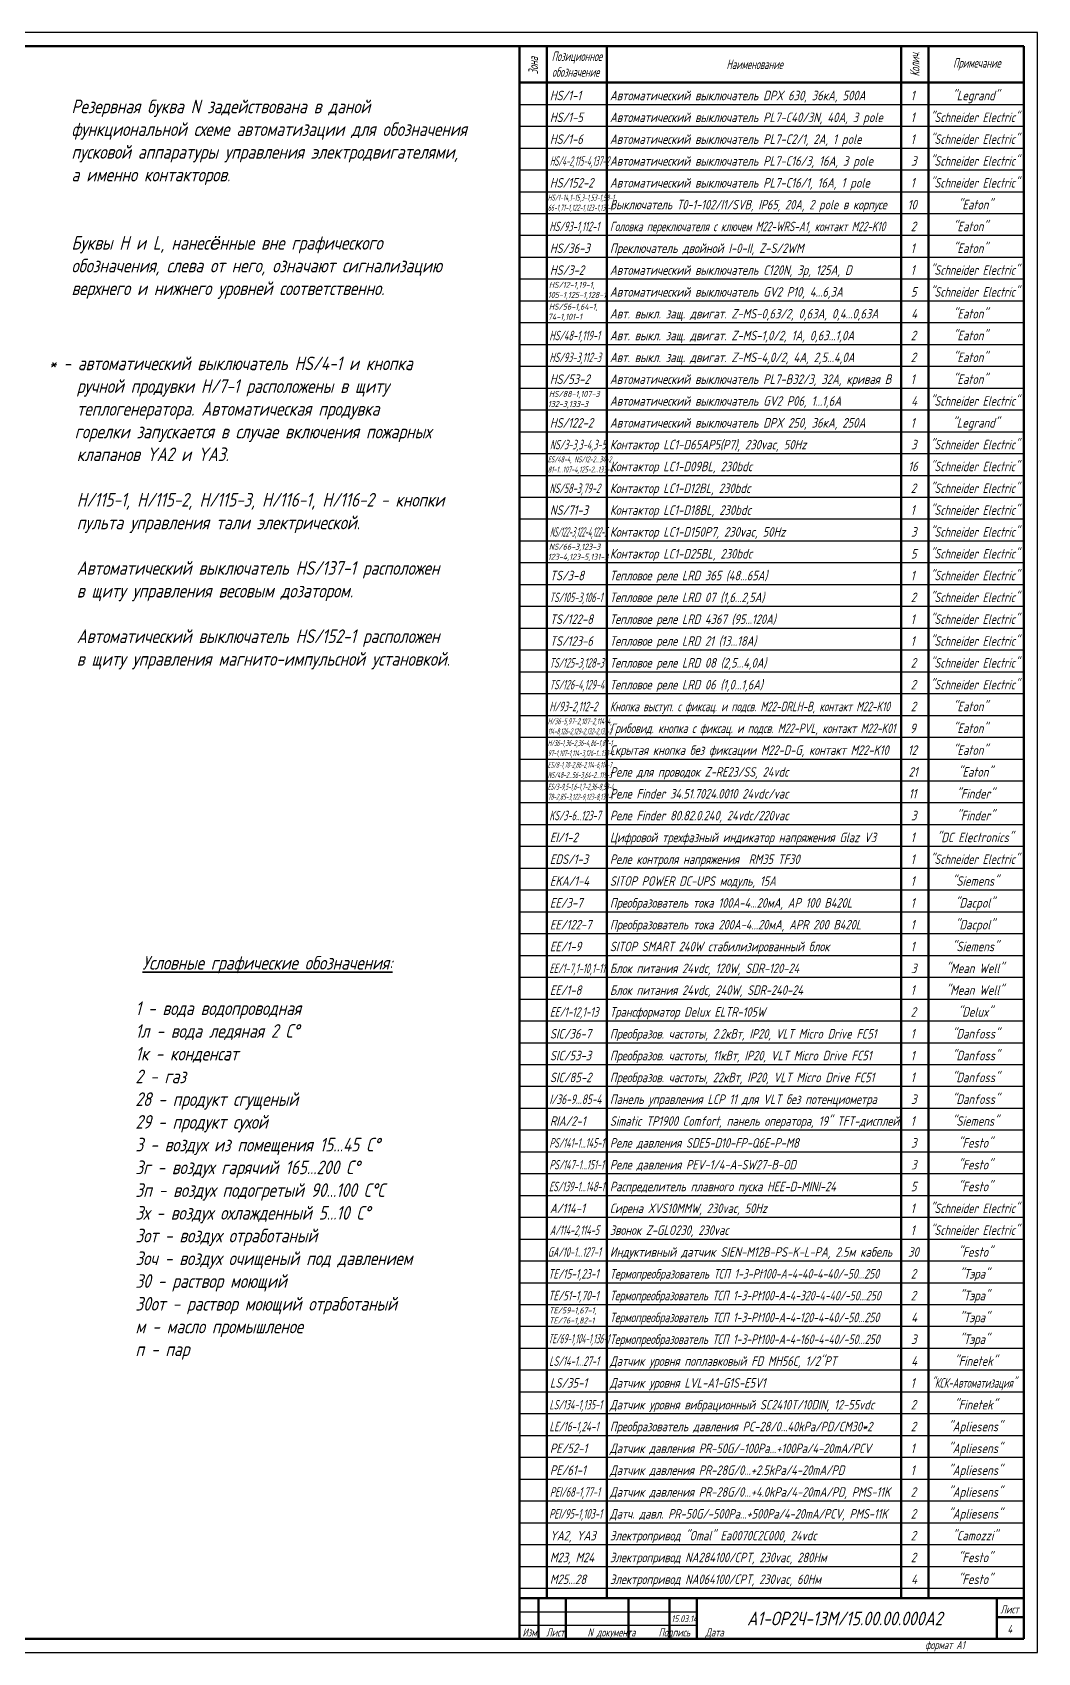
# Model space of a CAD drawing. Header units: millimetres. Extents: x 294 to 6216, y -3442 to 2720.
# Drawn here: x 4530 to 4899, y 1470 to 2064 of the extents above; entities that cross this region are included whole.
import ezdxf
from ezdxf.enums import TextEntityAlignment as Align

# ---------------------------------------------------------------- set-up
doc = ezdxf.new("R2010")
doc.units = ezdxf.units.MM
doc.header["$LTSCALE"] = 15
doc.layers.add('0.35 TEXT', color=7, linetype='Continuous', lineweight=35)
doc.layers.add('LWT 0.6', color=7, linetype='Continuous', lineweight=50)
doc.styles.add('33', font='gost.shx', dxfattribs={"width": 0.75, "oblique": 15, "height": 2.5})
doc.styles.add('34', font='gost.shx', dxfattribs={"width": 0.75, "oblique": 15, "height": 3.5})
doc.styles.add('35', font='gost.shx', dxfattribs={"width": 0.75, "oblique": 15, "height": 5})

msp = doc.modelspace()

# ---------------------------------------------------------------- linework, layer by layer
for p, q in [((4898.967, 2063.698), (4057.967, 2063.698)), ((4898.967, 1469.698), (4898.967, 2063.698)), ((4708.967, 2037.299), (4893.967, 2037.299)), ((4708.967, 2029.299), (4893.967, 2029.299)), ((4708.967, 2021.299), (4893.967, 2021.299)), ((4708.967, 2013.3), (4893.967, 2013.3)), ((4708.967, 2005.3), (4893.967, 2005.3)), ((4708.967, 2005.3), (4893.967, 2005.3)), ((4708.967, 1997.3), (4893.967, 1997.3)), ((4708.967, 1989.3), (4893.967, 1989.3)), ((4708.967, 1981.301), (4893.967, 1981.301)), ((4708.967, 1973.301), (4893.967, 1973.301)), ((4708.967, 1965.301), (4893.967, 1965.301)), ((4708.967, 1965.301), (4893.967, 1965.301)), ((4708.967, 1957.302), (4893.967, 1957.302)), ((4708.967, 1949.302), (4893.967, 1949.302)), ((4708.967, 1941.302), (4893.967, 1941.302)), ((4708.967, 1933.302), (4893.967, 1933.302)), ((4708.967, 1925.303), (4893.967, 1925.303)), ((4708.967, 1925.303), (4893.967, 1925.303)), ((4708.967, 1917.303), (4893.967, 1917.303)), ((4708.967, 1909.303), (4893.967, 1909.303)), ((4708.967, 1901.303), (4893.967, 1901.303)), ((4708.967, 1893.304), (4893.967, 1893.304)), ((4708.967, 1885.304), (4893.967, 1885.304)), ((4708.967, 1885.304), (4893.967, 1885.304)), ((4708.967, 1877.304), (4893.967, 1877.304)), ((4708.967, 1869.304), (4893.967, 1869.304)), ((4708.967, 1861.305), (4893.967, 1861.305)), ((4708.967, 1853.305), (4893.967, 1853.305)), ((4708.967, 1845.305), (4893.967, 1845.305)), ((4708.967, 1845.305), (4893.967, 1845.305)), ((4708.967, 1837.305), (4893.967, 1837.305)), ((4708.967, 1829.306), (4893.967, 1829.306)), ((4708.967, 1821.306), (4893.967, 1821.306)), ((4708.967, 1813.306), (4893.967, 1813.306)), ((4708.967, 1805.307), (4893.967, 1805.307)), ((4708.967, 1805.307), (4893.967, 1805.307)), ((4708.967, 1797.307), (4893.967, 1797.307)), ((4708.967, 1789.307), (4893.967, 1789.307)), ((4708.967, 1781.307), (4893.967, 1781.307)), ((4708.967, 1773.308), (4893.967, 1773.308)), ((4708.967, 1765.308), (4893.967, 1765.308)), ((4708.967, 1765.308), (4893.967, 1765.308)), ((4708.967, 1757.308), (4893.967, 1757.308)), ((4708.967, 1749.308), (4893.967, 1749.308)), ((4708.967, 1741.309), (4893.967, 1741.309)), ((4708.967, 1733.309), (4893.967, 1733.309)), ((4708.967, 1725.309), (4893.967, 1725.309)), ((4708.967, 1725.309), (4893.967, 1725.309)), ((4708.967, 1717.309), (4893.967, 1717.309)), ((4708.967, 1709.31), (4893.967, 1709.31)), ((4708.967, 1701.31), (4893.967, 1701.31)), ((4708.967, 1693.31), (4893.967, 1693.31)), ((4708.967, 1685.31), (4893.967, 1685.31)), ((4708.967, 1685.31), (4893.967, 1685.31)), ((4708.967, 1677.311), (4893.967, 1677.311)), ((4708.967, 1669.311), (4893.967, 1669.311)), ((4708.967, 1661.311), (4893.967, 1661.311)), ((4708.967, 1653.312), (4893.967, 1653.312)), ((4708.967, 1645.312), (4893.967, 1645.312)), ((4708.967, 1645.312), (4893.967, 1645.312)), ((4708.967, 1637.312), (4893.967, 1637.312)), ((4708.967, 1629.312), (4893.967, 1629.312)), ((4708.967, 1621.313), (4893.967, 1621.313)), ((4708.967, 1613.313), (4893.967, 1613.313)), ((4708.967, 1605.313), (4893.967, 1605.313)), ((4708.967, 1605.313), (4893.967, 1605.313)), ((4708.967, 1597.313), (4893.967, 1597.313)), ((4708.967, 1589.314), (4893.967, 1589.314)), ((4708.967, 1581.314), (4893.967, 1581.314)), ((4708.967, 1573.314), (4893.967, 1573.314)), ((4708.967, 1565.314), (4893.967, 1565.314)), ((4708.967, 1557.315), (4893.967, 1557.315)), ((4708.967, 1549.315), (4893.967, 1549.315)), ((4708.967, 1541.315), (4893.967, 1541.315)), ((4708.967, 1533.315), (4893.967, 1533.315)), ((4708.967, 1525.316), (4893.967, 1525.316)), ((4708.967, 1517.316), (4893.967, 1517.316)), ((4708.967, 1509.316), (4893.967, 1509.316)), ((4708.967, 1501.317), (4893.967, 1501.317)), ((4708.967, 1493.317), (4893.967, 1493.317)), ((4708.967, 1484.698), (4773.967, 1484.698)), ((4708.967, 1479.698), (4773.967, 1479.698)), ((4057.967, 1469.698), (4898.967, 1469.698))]:
    msp.add_line(p, q)
at = {"layer": 'LWT 0.6'}
for p, q in [((4077.967, 2058.698), (4893.967, 2058.698)), ((4708.967, 1489.698), (4708.967, 2058.698)), ((4718.972, 2058.698), (4718.972, 1770.708)), ((4740.972, 2058.698), (4740.972, 1770.708)), ((4848.968, 2058.698), (4848.968, 1770.708)), ((4858.968, 2058.698), (4858.968, 1770.708)), ((4893.967, 2058.698), (4893.967, 1474.698)), ((4708.967, 2045.299), (4893.967, 2045.299)), ((4718.972, 1929.702), (4718.972, 1641.712)), ((4740.972, 1929.702), (4740.972, 1641.712)), ((4848.968, 1929.702), (4848.968, 1641.712)), ((4858.968, 1929.702), (4858.968, 1641.712)), ((4718.972, 1664.711), (4718.972, 1489.698)), ((4740.972, 1664.711), (4740.972, 1489.698)), ((4848.968, 1664.711), (4848.968, 1489.698)), ((4858.968, 1664.711), (4858.968, 1489.698)), ((4708.967, 1474.698), (4708.967, 1489.698)), ((4708.967, 1489.698), (4893.967, 1489.698)), ((4715.967, 1489.698), (4715.967, 1474.698)), ((4725.967, 1489.698), (4725.967, 1474.698)), ((4748.967, 1489.698), (4748.967, 1474.698)), ((4763.967, 1489.698), (4763.967, 1474.698)), ((4773.967, 1489.698), (4773.967, 1474.698)), ((4883.967, 1489.698), (4883.967, 1474.698)), ((4883.967, 1482.698), (4893.967, 1482.698)), ((4893.967, 1474.698), (4077.967, 1474.698))]:
    msp.add_line(p, q, dxfattribs=at)

# ---------------------------------------------------------------- texts
at = {"lineweight": 35, "style": '34', "oblique": 15}
for s, width, p in [('HS/1-14,1-15,3-1,53-1,58-1,', 0.725, (4719.329, 2002.054)), ('66-1,71-1,122-1,123-1,131-1', 0.72, (4719.329, 1998.35)), ('ES/48-4, NS/12-2...34-2', 0.74, (4719.329, 1906.057)), ('81-1...107-4,125-2...133-4', 0.77, (4719.329, 1902.353)), ('H/36-5,97-2,107-2,114-4,', 0.73, (4719.329, 1810.06)), ('114-8,126-2,129-2,132-2,133-2', 0.62, (4719.329, 1806.356)), ('H/36-1,36-2,36-4,86-1,87-1,', 0.67, (4719.329, 1802.061)), ('97-1,107-1,114-3,126-1...133-1', 0.66, (4719.329, 1798.356)), ('ES/8-1,70-2,86-2,114-6,114-7', 0.63, (4719.329, 1794.061)), ('ES/3-9,5-1,6-1,7-2,36-8,53-4,', 0.64, (4719.329, 1786.061)), ('NS/48-2...56-3,64-2...119-3', 0.68, (4719.329, 1790.357)), ('78-2,85-3,122-9,123-8,138-1', 0.66, (4719.329, 1782.357))]:
    msp.add_text(s, height=2.2, dxfattribs=dict(at, width=width)).set_placement(p)
for s, p in [('HS/12-1,19-1,', (4719.726, 1970.055)), ('105-1,125-1,128-1', (4719.329, 1966.351)), ('74-1,101-1', (4719.329, 1958.351)), ('HS/56-1,64-1,', (4719.726, 1962.055)), ('HS/88-1,107-3', (4719.726, 1930.056)), ('132-3,133-3', (4719.329, 1926.352)), ('123-4,123-5,131-3', (4719.329, 1870.354)), ('NS/66-3,123-3', (4719.726, 1874.058)), ('TE/59-1,67-1,', (4719.755, 1594.067)), ('TE/76-1,82-1', (4719.755, 1590.363))]:
    msp.add_text(s, height=2.2, dxfattribs=at).set_placement(p)
at = {"layer": '0.35 TEXT', "oblique": 15}
for s, height, style, width, p in [('Позиционное', 3.5, '34', 0.8, (4720.746, 2053.196)), ('обозначение', 3.5, '34', 0.8, (4720.887, 2047.426)), ('Наименование', 3.5, '34', 0.8, (4784.844, 2050.248)), ('Примечание', 3.5, '34', 0.8, (4867.941, 2050.748)), ('"Schneider Electric"', 3.5, '34', 0.95, (4859.599, 2030.81)), ('"Schneider Electric"', 3.5, '34', 0.95, (4859.599, 2022.81)), ('HS/4-2,115-4,137-2', 3.5, '34', 0.55, (4720.09, 2014.811)), ('"Schneider Electric"', 3.5, '34', 0.95, (4859.599, 2014.811)), ('"Schneider Electric"', 3.5, '34', 0.95, (4859.599, 2006.811)), ('Выключатель Т0-1-102/I1/SVB, IP65, 20A, 2 pole в корпусе', 3.5, '34', 0.97, (4742.09, 1998.811)), ('HS/93-1,112-1', 3.5, '34', 0.79, (4719.9, 1990.811)), ('Головка переключателя с ключем M22-WRS-A1, контакт M22-K10', 3.5, '34', 0.87, (4742.09, 1990.811)), ('"Schneider Electric"', 3.5, '34', 0.95, (4859.599, 1974.812)), ('"Schneider Electric"', 3.5, '34', 0.95, (4859.599, 1966.812)), ('HS/48-1,119-1', 3.5, '34', 0.79, (4719.9, 1950.813)), ('HS/93-3,112-3', 3.5, '34', 0.78, (4719.9, 1942.813)), ('"Schneider Electric"', 3.5, '34', 0.95, (4859.599, 1926.814)), ('NS/3-3,3-4,3-5', 3.5, '34', 0.71, (4720.09, 1910.814)), ('"Schneider Electric"', 3.5, '34', 0.95, (4859.599, 1910.814)), ('"Schneider Electric"', 3.5, '34', 0.95, (4859.599, 1902.814)), ('NS/58-3,79-2', 3.5, '34', 0.76, (4719.9, 1894.815)), ('"Schneider Electric"', 3.5, '34', 0.95, (4859.599, 1894.815)), ('"Schneider Electric"', 3.5, '34', 0.95, (4859.599, 1886.815)), ('"Schneider Electric"', 3.5, '34', 0.95, (4859.599, 1878.815)), ('NS/122-3,122-4,122-5', 3.5, '34', 0.48, (4720.09, 1878.815)), ('"Schneider Electric"', 3.5, '34', 0.95, (4859.599, 1870.815)), ('Тепловое реле LRD 365 (48...65A)', 3.5, '34', 0.98, (4742.09, 1862.816)), ('"Schneider Electric"', 3.5, '34', 0.95, (4859.599, 1862.816)), ('TS/105-3,106-1', 3.5, '34', 0.7, (4719.9, 1854.816)), ('Тепловое реле LRD 07 (1,6...2,5A)', 3.5, '34', 0.98, (4742.09, 1854.816)), ('"Schneider Electric"', 3.5, '34', 0.95, (4859.599, 1854.816)), ('Тепловое реле LRD 4367 (95...120A)', 3.5, '34', 0.98, (4742.09, 1846.816)), ('"Schneider Electric"', 3.5, '34', 0.95, (4859.599, 1846.816)), ('Тепловое реле LRD 21 (13...18A)', 3.5, '34', 0.98, (4742.09, 1838.816)), ('"Schneider Electric"', 3.5, '34', 0.95, (4859.599, 1838.816)), ('TS/125-3,128-3', 3.5, '34', 0.7, (4719.9, 1830.817)), ('Тепловое реле LRD 08 (2,5...4,0A)', 3.5, '34', 0.98, (4742.09, 1830.817)), ('"Schneider Electric"', 3.5, '34', 0.95, (4859.599, 1830.817)), ('TS/126-4,129-4', 3.5, '34', 0.7, (4719.9, 1822.817)), ('Тепловое реле LRD 06 (1,0...1,6A)', 3.5, '34', 0.98, (4742.09, 1822.817)), ('"Schneider Electric"', 3.5, '34', 0.95, (4859.599, 1822.817)), ('H/93-2,112-2', 3.5, '34', 0.8, (4719.9, 1814.817)), ('Кнопка выступ. с фиксац. и подсв. M22-DRLH-B, контакт M22-K10', 3.5, '34', 0.87, (4742.09, 1814.817)), ('Грибовид. кнопка с фиксац. и подсв. M22-PVL, контакт M22-K01', 3.5, '34', 0.9, (4742.09, 1806.817)), ('Скрытая кнопка без фиксации M22-D-G, контакт M22-K10', 3.5, '34', 0.98, (4742.09, 1798.818)), ('Реле для проводок Z-RE23/SS, 24vdc', 3.5, '34', 0.98, (4742.09, 1790.818)), ('Реле Finder 34.51.7024.0010 24vdc/vac', 3.5, '34', 0.98, (4742.09, 1782.818)), ('KS/3-6...123-7', 3.5, '34', 0.75, (4719.9, 1774.819)), ('Реле Finder 80.82.0.240, 24vdc/220vac', 3.5, '34', 0.98, (4742.09, 1774.819)), ('Цифровой трехфазный индикатор напряжения Glaz V3', 3.5, '34', 0.98, (4742.09, 1766.819)), ('Реле контроля напряжения  RM35 TF30', 3.5, '34', 0.98, (4742.09, 1758.819)), ('"Schneider Electric"', 3.5, '34', 0.95, (4859.599, 1758.819)), ('SITOP POWER DC-UPS модуль, 15А', 3.5, '34', 0.98, (4742.09, 1750.819)), ('Преобразователь тока 100А-4...20мА, АР 100 В420L', 3.5, '34', 0.98, (4742.09, 1742.82)), ('Преобразователь тока 200А-4...20мА, АРR 200 В420L', 3.5, '34', 0.98, (4742.09, 1734.82)), ('SITOP SMART 240W стабилизированный блок', 3.5, '34', 0.98, (4742.09, 1726.82)), ('EE/1-7,1-10,1-11', 3.5, '34', 0.68, (4719.9, 1718.82)), ('Блок питания 24vdc, 120W, SDR-120-24', 3.5, '34', 0.98, (4742.09, 1718.82)), ('Блок питания 24vdc, 240W, SDR-240-24', 3.5, '34', 0.98, (4742.09, 1710.821)), ('EE/1-12,1-13', 3.5, '34', 0.87, (4720.09, 1702.821)), ('Трансформатор Delux ELTR-105W', 3.5, '34', 0.98, (4742.09, 1702.821)), ('Преобразов. частоты, 2.2кВт, IP20, VLT Micro Drive FC51', 3.5, '34', 0.98, (4742.09, 1694.821)), ('Преобразов. частоты, 11кВт, IP20, VLT Micro Drive FC51', 3.5, '34', 0.98, (4742.09, 1686.821)), ('Преобразов. частоты, 22кВт, IP20, VLT Micro Drive FC51', 3.5, '34', 0.98, (4742.09, 1678.822)), ('I/36-9...85-4', 3.5, '34', 0.88, (4719.905, 1670.822)), ('Панель управления LCP 11 для VLT без потенциометра', 3.5, '34', 0.98, (4742.09, 1670.822)), ('Simatic TP1900 Comfort, панель оператора, 19" TFT-дисплей', 3.5, '34', 0.98, (4742.09, 1662.822)), ('PS/141-1...145-1', 3.5, '34', 0.7, (4719.905, 1654.822)), ('Реле давления SDE5-D10-FP-Q6E-P-M8', 3.5, '34', 0.98, (4742.09, 1654.822)), ('PS/147-1...151-1', 3.5, '34', 0.7, (4719.905, 1646.823)), ('Реле давления PEV-1/4-A-SW27-B-OD', 3.5, '34', 0.98, (4742.09, 1646.823)), ('ES/139-1...148-1', 3.5, '34', 0.7, (4719.752, 1638.823)), ('Распределитель плавного пуска HEE-D-MINI-24', 3.5, '34', 0.98, (4742.09, 1638.823)), ('Сирена XVS10MMW, 230vac, 50Hz', 3.5, '34', 0.98, (4742.09, 1630.823)), ('"Schneider Electric"', 3.5, '34', 0.95, (4859.599, 1630.823)), ('A/114-2,114-5', 3.5, '34', 0.75, (4720.09, 1622.824)), ('Звонок Z-GLO230, 230vac', 3.5, '34', 0.98, (4742.09, 1622.824)), ('"Schneider Electric"', 3.5, '34', 0.95, (4859.599, 1622.824)), ('GA/10-1...127-1', 3.5, '34', 0.76, (4719.28, 1614.824)), ('TE/15-1,23-1', 3.5, '34', 0.87, (4719.446, 1606.824)), ('Термопреобразователь ТСП 1-3-Pt100-A-4-40-4-40/-50...250', 3.5, '34', 0.93, (4742.09, 1606.824)), ('TE/51-1,70-1', 3.5, '34', 0.87, (4719.446, 1598.824)), ('Термопреобразователь ТСП 1-3-Pt100-A-4-320-4-40/-50...250', 3.5, '34', 0.92, (4742.09, 1598.824)), ('Термопреобразователь ТСП 1-3-Pt100-A-4-120-4-40/-50...250', 3.5, '34', 0.92, (4742.09, 1590.825)), ('TE/69-1,104-1,136-1', 3.5, '34', 0.56, (4719.446, 1583.052)), ('Термопреобразователь ТСП 1-3-Pt100-A-4-160-4-40/-50...250', 3.5, '34', 0.92, (4742.09, 1582.825)), ('LS/14-1...27-1', 3.5, '34', 0.8, (4719.789, 1574.825)), ("Датчик уровня поплавковый FD MH56C, 1/2''PT", 3.5, '34', 0.98, (4742.09, 1574.825)), ('Датчик уровня LVL-A1-G1S-E5V1', 3.5, '34', 0.98, (4742.09, 1566.825)), ('"КСК-Автоматизация"', 3.5, '34', 0.8, (4859.98, 1566.825)), ('LS/134-1,135-1', 3.5, '34', 0.75, (4719.9, 1558.826)), ('Датчик уровня вибрационный SC2410T/10DIN, 12-55vdc', 3.5, '34', 0.98, (4742.09, 1558.826)), ('LE/16-1,24-1', 3.5, '34', 0.85, (4719.9, 1550.826)), ('Преобразователь давления PC-28/0...40kPa/PD/CM30*2', 3.5, '34', 0.98, (4742.09, 1550.826)), ('Датчик давления PR-50G/-100Pa...+100Pa/4-20mA/PCV', 3.5, '34', 0.98, (4742.09, 1542.826)), ('Датчик давления PR-28G/0...+2.5kPa/4-20mA/PD', 3.5, '34', 0.98, (4742.09, 1534.826)), ('PEI/68-1,77-1', 3.5, '34', 0.77, (4720.09, 1526.827)), ('Датчик давления PR-28G/0...+4.0kPa/4-20mA/PD, PMS-11K', 3.5, '34', 0.98, (4742.09, 1526.827)), ('PEI/95-1,103-1', 3.5, '34', 0.77, (4719.784, 1518.827)), ('Датч. давл. PR-50G/-500Pa...+500Pa/4-20mA/PCV, PMS-11K', 3.5, '34', 0.97, (4742.09, 1518.827)), ('Электропривод "Omal" Ea0070C2C000, 24vdc', 3.5, '34', 0.98, (4742.09, 1510.827)), ('Электропривод NA284100/CPT, 230vac, 280Нм', 3.5, '34', 0.98, (4742.09, 1502.827)), ('Электропривод NA064100/CPT, 230vac, 60Нм', 3.5, '34', 0.98, (4742.09, 1494.828)), ('Лист', 3, '33', 0.8, (4885.364, 1484.069)), ('15.03.14', 2.5, '33', 0.883449, (4764.598, 1480.863)), ('4', 3, '33', 0.8, (4887.923, 1476.805)), ('Изм.  Лист      N документа      Подпись    Дата', 3, '33', 0.8, (4710.026, 1475.604)), ('формат А1', 3, '33', 0.8, (4857.706, 1470.991))]:
    msp.add_text(s, height=height, dxfattribs=dict(at, style=style, width=width)).set_placement(p)
at = {"layer": '0.35 TEXT', "style": '34', "oblique": 15, "width": 0.8}
for s, p in [('Колич.', (4855.655, 2047.548)), ('Зона', (4715.719, 2048.349))]:
    msp.add_text(s, height=3.5, rotation=90, dxfattribs=at).set_placement(p)
at = {"layer": '0.35 TEXT', "style": '34', "oblique": 15}
for s, p in [('HS/1-1', (4720.09, 2038.81)), ('Автоматический выключатель DPX 630, 36кА, 500А', (4742.09, 2038.81)), ('1', (4852.414, 2038.81)), ('"Legrand"', (4867.692, 2038.81)), ('HS/1-5', (4720.09, 2030.81)), ('Автоматический выключатель PL7-C40/3N, 40A, 3 pole', (4742.09, 2030.81)), ('1', (4852.414, 2030.81)), ('HS/1-6', (4720.09, 2022.81)), ('Автоматический выключатель PL7-C2/1, 2A, 1 pole', (4742.09, 2022.81)), ('1', (4852.414, 2022.81)), ('Автоматический выключатель PL7-C16/3, 16A, 3 pole', (4742.09, 2014.811)), ('3', (4852.563, 2014.811)), ('HS/152-2', (4720.09, 2006.811)), ('Автоматический выключатель PL7-C16/1, 16A, 1 pole', (4742.09, 2006.811)), ('1', (4852.414, 2006.811)), ('10', (4851.291, 1998.811)), ('"Eaton"', (4869.755, 1998.811)), ('2', (4852.436, 1990.811)), ('"Eaton"', (4867.942, 1990.811)), ('HS/36-3', (4720.09, 1982.812)), ('Преключатель двойной I-0-II, Z-S/2WM', (4742.09, 1982.812)), ('1', (4852.414, 1982.812)), ('"Eaton"', (4867.942, 1982.812)), ('HS/3-2', (4720.09, 1974.812)), ('Автоматический выключатель C120N, 3p, 125A, D', (4742.09, 1974.812)), ('1', (4852.414, 1974.812)), ('Автоматический выключатель GV2 P10, 4...6,3A', (4742.09, 1966.812)), ('5', (4852.499, 1966.812)), ('Авт. выкл. защ. двигат. Z-MS-0,63/2, 0,63A, 0,4...0,63A', (4742.09, 1958.812)), ('4', (4852.608, 1958.812)), ('"Eaton"', (4867.942, 1958.812)), ('Авт. выкл. защ. двигат. Z-MS-1,0/2, 1A, 0,63...1,0A', (4742.09, 1950.813)), ('2', (4852.436, 1950.813)), ('"Eaton"', (4867.942, 1950.813)), ('Авт. выкл. защ. двигат. Z-MS-4,0/2, 4A, 2,5...4,0A', (4742.09, 1942.813)), ('2', (4852.436, 1942.813)), ('"Eaton"', (4867.942, 1942.813)), ('HS/53-2', (4720.09, 1934.813)), ('Автоматический выключатель PL7-B32/3, 32A, кривая В', (4742.09, 1934.813)), ('1', (4852.414, 1934.813)), ('"Eaton"', (4867.942, 1934.813)), ('Автоматический выключатель GV2 P06, 1...1,6A', (4742.09, 1926.814)), ('4', (4852.608, 1926.814)), ('HS/122-2', (4720.09, 1918.814)), ('Автоматический выключатель DPX 250, 36кА, 250А', (4742.09, 1918.814)), ('1', (4852.414, 1918.814)), ('"Legrand"', (4867.692, 1918.814)), ('Контактор LC1-D65AP5(P7), 230vac, 50Hz', (4742.09, 1910.814)), ('3', (4852.563, 1910.814)), ('Контактор LC1-D09BL, 230bdc', (4742.09, 1902.814)), ('16', (4851.492, 1902.814)), ('Контактор LC1-D12BL, 230bdc', (4742.09, 1894.815)), ('2', (4852.436, 1894.815)), ('NS/71-3', (4720.09, 1886.815)), ('Контактор LC1-D18BL, 230bdc', (4742.09, 1886.815)), ('1', (4852.414, 1886.815)), ('Контактор LC1-D150P7, 230vac, 50Hz', (4742.09, 1878.815)), ('3', (4852.563, 1878.815)), ('Контактор LC1-D25BL, 230bdc', (4742.09, 1870.815)), ('5', (4852.499, 1870.815)), ('TS/3-8', (4720.09, 1862.816)), ('1', (4852.414, 1862.816)), ('2', (4852.436, 1854.816)), ('TS/122-8', (4720.09, 1846.816)), ('1', (4852.414, 1846.816)), ('TS/123-6', (4720.09, 1838.816)), ('1', (4852.414, 1838.816)), ('2', (4852.436, 1830.817)), ('2', (4852.436, 1822.817)), ('2', (4852.436, 1814.817)), ('"Eaton"', (4867.942, 1814.817)), ('9', (4852.173, 1806.817)), ('"Eaton"', (4867.942, 1806.817)), ('12', (4851.351, 1798.818)), ('"Eaton"', (4867.942, 1798.818)), ('21', (4851.624, 1790.818)), ('"Eaton"', (4869.755, 1790.818)), ('11', (4851.664, 1782.818)), ('"Finder"', (4869.192, 1782.818)), ('3', (4852.563, 1774.819)), ('"Finder"', (4869.192, 1774.819)), ('EI/1-2', (4720.09, 1766.819)), ('1', (4852.414, 1766.819)), ('"DC Electronics"', (4862.005, 1766.819)), ('EDS/1-3', (4720.09, 1758.819)), ('1', (4852.414, 1758.819)), ('EKA/1-4', (4720.09, 1750.819)), ('1', (4852.414, 1750.819)), ('"Siemens"', (4867.567, 1750.819)), ('"Dacpol"', (4868.692, 1742.82)), ('EE/3-7', (4720.09, 1742.82)), ('1', (4852.414, 1742.82)), ('EE/122-7', (4720.09, 1734.82)), ('1', (4852.414, 1734.82)), ('"Dacpol"', (4868.692, 1734.82)), ('EE/1-9', (4720.09, 1726.82)), ('1', (4852.414, 1726.82)), ('"Siemens"', (4867.567, 1726.82)), ('"Mean Well"', (4865.317, 1718.82)), ('3', (4852.563, 1718.82)), ('EE/1-8', (4720.09, 1710.821)), ('1', (4852.414, 1710.821)), ('"Mean Well"', (4865.317, 1710.821)), ('2', (4852.436, 1702.821)), ('"Delux"', (4869.692, 1702.821)), ('"Danfoss"', (4867.567, 1694.821)), ('SIC/36-7', (4720.09, 1694.821)), ('1', (4852.414, 1694.821)), ('SIC/53-3', (4720.09, 1686.821)), ('1', (4852.414, 1686.821)), ('"Danfoss"', (4867.567, 1686.821)), ('SIC/85-2', (4720.09, 1678.822)), ('1', (4852.414, 1678.822)), ('"Danfoss"', (4867.567, 1678.822)), ('3', (4852.563, 1670.822)), ('"Danfoss"', (4867.567, 1670.822)), ('RIA/2-1', (4720.09, 1662.822)), ('1', (4852.414, 1662.822)), ('"Siemens"', (4867.567, 1662.822)), ('3', (4852.563, 1654.822)), ('"Festo"', (4869.755, 1654.822)), ('3', (4852.563, 1646.823)), ('"Festo"', (4869.755, 1646.823)), ('5', (4852.499, 1638.823)), ('"Festo"', (4869.755, 1638.823)), ('A/114-1', (4720.09, 1630.823)), ('1', (4852.414, 1630.823)), ('1', (4852.414, 1622.824)), ('Индуктивный датчик SIEN-M12B-PS-K-L-PA, 2.5м кабель', (4742.09, 1614.824)), ('30', (4851.438, 1614.824)), ('"Festo"', (4869.755, 1614.824)), ('2', (4852.436, 1606.824)), ('"Тэра"', (4870.317, 1606.824)), ('2', (4852.436, 1598.824)), ('"Тэра"', (4870.317, 1598.824)), ('4', (4852.608, 1590.825)), ('"Тэра"', (4870.317, 1590.825)), ('3', (4852.563, 1582.825)), ('"Тэра"', (4870.317, 1582.825)), ('4', (4852.608, 1574.825)), ('"Finetek"', (4868.38, 1574.825)), ('LS/35-1', (4720.09, 1566.825)), ('1', (4852.414, 1566.825)), ('2', (4852.436, 1558.826)), ('"Finetek"', (4868.38, 1558.826)), ('2', (4852.436, 1550.826)), ('"Apliesens"', (4866.192, 1550.826)), ('PE/52-1', (4720.09, 1542.826)), ('1', (4852.414, 1542.826)), ('"Apliesens"', (4866.192, 1542.826)), ('"Apliesens"', (4866.192, 1534.826)), ('PE/61-1', (4720.09, 1534.826)), ('1', (4852.414, 1534.826)), ('2', (4852.436, 1526.827)), ('"Apliesens"', (4866.192, 1526.827)), ('2', (4852.436, 1518.827)), ('"Apliesens"', (4866.192, 1518.827)), ('"Camozzi"', (4867.692, 1510.827)), ('YA2, YA3', (4720.09, 1510.827)), ('2', (4852.436, 1510.827)), ('M23, M24', (4720.09, 1502.827)), ('2', (4852.436, 1502.827)), ('"Festo"', (4869.755, 1502.827)), ('M25...28', (4720.09, 1494.828)), ('4', (4852.608, 1494.828)), ('"Festo"', (4869.755, 1494.828))]:
    msp.add_text(s, height=3.5, dxfattribs=at).set_placement(p)
at = {"layer": '0.35 TEXT', "color": 3, "style": '35', "oblique": 15, "width": 0.966195}
msp.add_text('А1-ОР2Ч-13М/15.00.00.000A2', height=5, dxfattribs=at).set_placement((4792.415, 1479.698), (4864.045, 1479.698), align=Align.FIT)
at = {"layer": '0.35 TEXT', "char_height": 5, "attachment_point": 1, "style": '34'}
for s, insert, width in [('\\pt1.25,100,120;{\\W1;Резервная буква N задействована в даной функциональной схеме автоматизации для обозначения\\Pпусковой аппаратуры управления электродвигателями, а именно контакторов.\\P\\P\\P\\ptz;Буквы H и L, нанес\\fArial|b0|i0|c204|p34;ё\\Fgost|c204;нные вне графического обозначения, слева от него, означают сигнализацию верхнего и нижнего уровней соответственно.}', (4544.637, 2039.056), 146.0244), ('\\pt1.25,100,120;{\\W1;* - автоматический выключатель HS/4-1 и кнопка\\P    ручной продувки Н/7-1 расположены в щиту\\P    теплогенератора. Автоматическая продувка\\P   {\\W0.7; }горелки запускается в случае включения пожарных\\P    клапанов YA2 и YA3.\\P\\P    Н/115-1, Н/115-2, Н/115-3, Н/116-1, Н/116-2 - кнопки\\P    пульта управления тали электрической.\\P\\P    Автоматический выключатель HS/137-1 расположен\\P    в щиту управления весовым дозатором.\\P\\P    Автоматический выключатель HS/152-1 расположен\\P    в щиту управления магнито-импульсной установкой.}', (4536.325, 1944.86), 152.31531), ('\\pt1.25,100,120;{\\W1; \\LУсловные графические обозначения:\\P\\pt1.25;\\l\\P1 - вода водопроводная\\P1л - вода ледяная 2 С°\\P1к - конденсат\\P2 - газ\\P28 - продукт сгущеный\\P29 - продукт сухой\\P3 - воздух из помещения 15...45 С°\\P3г - воздух гарячий 165...200 С°\\P3п - воздух подогретый 90...100 С°С\\P3х - воздух охлажденный 5...10 С°\\P3от - воздух отработаный\\P3оч - воздух очищеный под давлением\\P30 - раствор моющий\\P30от - раствор моющий отработаный\\Pм - масло промышленое\\Pп - пар}', (4568.098, 1725.111), 143.64308)]:
    msp.add_mtext(s, dxfattribs=dict(at, insert=insert, width=width))

doc.saveas('drawing.dxf')
